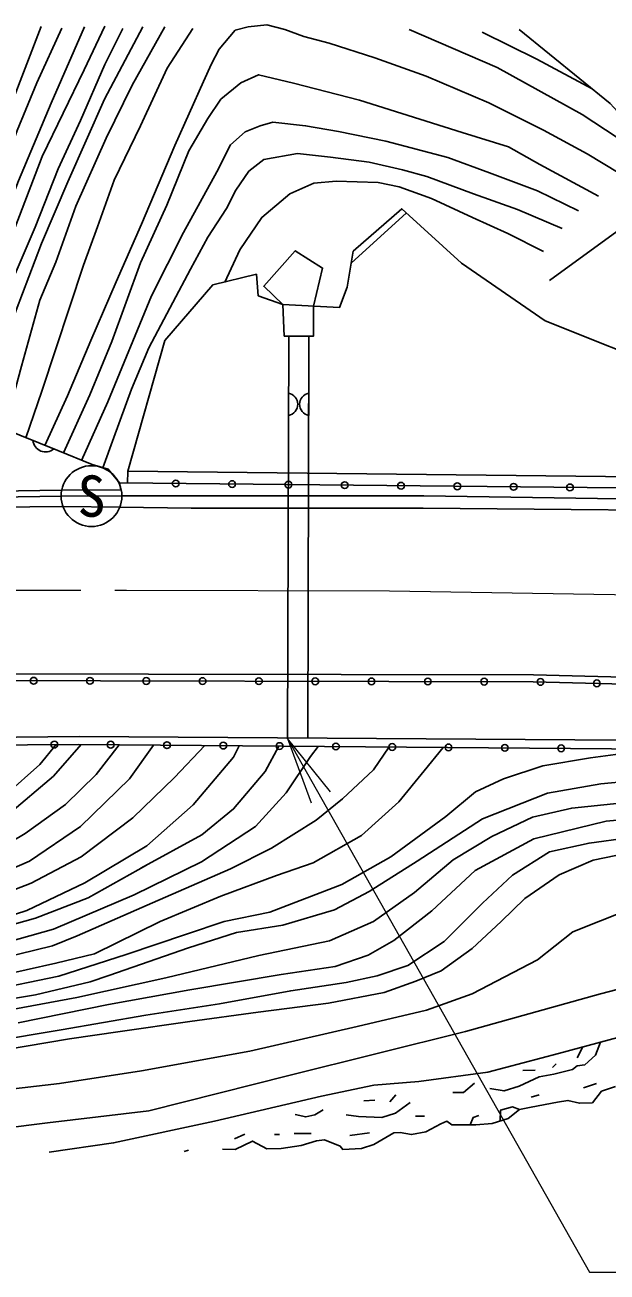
# Model space of a CAD drawing. Units: millimetres at full size, sheet at 1:1000; details may follow other scales. Extents: x 40000 to 680000, y 20000 to 380000.
# Drawn here: x 487644 to 513486, y 254907 to 310263 of the extents above; entities that cross this region are included whole.
import ezdxf
from ezdxf.enums import TextEntityAlignment as Align

# ---------------------------------------------------------------- set-up
doc = ezdxf.new("R2010")
doc.units = ezdxf.units.MM
doc.header["$LTSCALE"] = 1000
doc.linetypes.add('CHAIN', pattern=[18.5, 12, -1.5, 3.5, -1.5])
for name, color, linetype, lineweight in [('M-BGD', 7, 'Continuous', 25), ('M-BGD-EXST', 7, 'Continuous', 25), ('M-BMK', 2, 'CHAIN', 13), ('M-STR-HTXT', 7, 'Continuous', 13)]:
    doc.layers.add(name, color=color, linetype=linetype, lineweight=lineweight)
doc.styles.add('ＭＳ ゴシック', font='')
doc.styles.get('ＭＳ ゴシック').set_extended_font_data('MS Gothic')

# ---------------------------------------------------------------- blocks, each defined once
blk = doc.blocks.new('open_arrow')
at = {"color": 0, "linetype": 'Continuous', "lineweight": -2}
blk.add_lwpolyline([(7.5, 1.25), (0, 0), (7.5, -1.25)], dxfattribs=at)

msp = doc.modelspace()

# ---------------------------------------------------------------- linework, layer by layer
at = {"layer": 'M-BGD'}
for p, q in [((504578, 301919), (502129, 299689)), ((514575, 301573), (510936, 298926)), ((499353, 296451), (499303, 278586)), ((500253, 296448), (500203, 278583)), ((499346, 293920), (499346, 292929)), ((500245, 293920), (500245, 292929)), ((492206, 290451), (522330, 290129)), ((458062, 289193), (489274, 289612)), ((458094, 288921), (489249, 289340)), ((489249, 289340), (491949, 289355)), ((458024, 288476), (489329, 288891)), ((491858, 288864), (489329, 288891)), ((512154, 264414), (512412, 264903)), ((511057, 263985), (511224, 264152)), ((509745, 263853), (510294, 263865)), ((512443, 263079), (513016, 263282)), ((502682, 262506), (503171, 262541)), ((503850, 262470), (504113, 262768)), ((510115, 262673), (510472, 262769)), ((504984, 261826), (505377, 261826)), ((496951, 260824), (497404, 261027)), ((498728, 261015), (498943, 261015)), ((499599, 261051), (500350, 261051)), ((502060, 260967), (502943, 261086)), ((494708, 260264), (494899, 260311))]:
    msp.add_line(p, q, dxfattribs=at)
for points in [[(482639, 295606), (483714, 297874), (484594, 300206), (486129, 304358), (486951, 306492), (487729, 308538), (488363, 310195)], [(489284, 310113), (488179, 307699), (487299, 305572), (486521, 303465), (485782, 301762), (484923, 299225), (483838, 296709), (483236, 295282)], [(490285, 310184), (488809, 306798), (487354, 303349), (486149, 300213), (484962, 297547), (483897, 294924)], [(484326, 294691), (484596, 294923), (485483, 297019), (486632, 299775), (488403, 304417), (490267, 308269), (491192, 310203)], [(491997, 310104), (491188, 308507), (490105, 306027), (489119, 303883), (488099, 301283), (486981, 298700), (486100, 296573), (484865, 293075)], [(485816, 292692), (486379, 294902), (487257, 297601), (488372, 300557), (489553, 303306), (491182, 306969), (492875, 310183)], [(493861, 310183), (492404, 307591), (491247, 305234), (489896, 302214), (489017, 299729), (488308, 298052), (487494, 295117), (486743, 292320)], [(487685, 291941), (488391, 294012), (490239, 299599), (490866, 301305), (491600, 303377), (492769, 305780), (493957, 308349), (495102, 310098)], [(488527, 291602), (489536, 293804), (490570, 296251), (491693, 298855), (492815, 301415), (494291, 304905), (495564, 307756), (495921, 308531), (496273, 309192), (496977, 310028), (497552, 310175), (498378, 310263), (499182, 310065), (500029, 309757), (501152, 309460), (503171, 308808), (505450, 307983), (508235, 306806), (510671, 305591), (512598, 304535), (514018, 303688), (514822, 303137)], [(504699, 310061), (508611, 308373), (512383, 306291), (513934, 305273)], [(530290, 289890), (529661, 290640), (528746, 291189), (527871, 291392), (526489, 291514), (522520, 295180), (519591, 299265), (516070, 304108), (513630, 306770), (509583, 310063)], [(507940, 309946), (510370, 308743), (512825, 307425)], [(513103, 302656), (510496, 304075), (509105, 304848), (507056, 305494), (502490, 306919), (499573, 307675), (498014, 308054), (497234, 307698), (496343, 306963), (495764, 306117), (494918, 304670), (493938, 302266), (492776, 299701), (491507, 296206), (490527, 293847), (489357, 291266)], [(490162, 290937), (491321, 293539), (493263, 298240), (494690, 301048), (496160, 303738), (496776, 304945), (497423, 305512), (498081, 305785), (498649, 305943), (500102, 305785), (501559, 305535), (503659, 305104), (506415, 304382), (508261, 303698), (510404, 302901), (512216, 302012)], [(511486, 301226), (509515, 302069), (507555, 302764), (505492, 303539), (504406, 303836), (502919, 304179), (501214, 304396), (499738, 304556), (498251, 304293), (497584, 303777), (497001, 302931), (496589, 302119), (495764, 300836), (494997, 299429), (494208, 297943), (493142, 295938), (492374, 294094), (491584, 291944), (491108, 290610)], [(496511, 298849), (497183, 300283), (498159, 301717), (499399, 302773), (500467, 303233), (501455, 303324), (503327, 303267), (504252, 303072), (505699, 302555), (507513, 301717), (509075, 301006), (510660, 300214)], [(523170, 289079), (522591, 289907), (520629, 291570), (516521, 294814), (510744, 297132), (507018, 299688), (504372, 302107), (502217, 300217), (501952, 298630), (501612, 297723), (499099, 297848), (497999, 298246), (497923, 299194), (495982, 298720), (493857, 296255), (492206, 290451), (492199, 289931)], [(484865, 293075), (489097, 291373), (490626, 290747), (491346, 290543), (491840, 289935)], [(489274, 289612), (491895, 289629), (491840, 289935)], [(491840, 289935), (517056, 289681), (528959, 289307), (529722, 289287)], [(491949, 289355), (495004, 289367), (505347, 289361), (521752, 289114), (529661, 288918)], [(491858, 288864), (495024, 288813), (505317, 288808), (521758, 288664), (529753, 288394)], [(573002, 279171), (543374, 280560), (510214, 281410), (484581, 281459), (455387, 281019), (393469, 280101), (387782, 280028)], [(572988, 278871), (543363, 280260), (510210, 281110), (484583, 281159), (455391, 280719), (393474, 279801), (387786, 279728)], [(387814, 277390), (399870, 277497), (412149, 277760), (434135, 278026), (452510, 278290), (469185, 278455), (490051, 278686), (520865, 278470), (546308, 277701), (562730, 276905), (572830, 276282)], [(498914, 278255), (498311, 277118), (496906, 275463), (495501, 274309), (492791, 272829), (493042, 272967), (490451, 271520), (488117, 270617), (484479, 269589), (481041, 269088), (478524, 268809), (475362, 268684), (471548, 268583), (467634, 268659), (463736, 268935), (460549, 269261), (458489, 269634), (456065, 270024), (453282, 270553), (450171, 271321), (446752, 272394), (443113, 273766), (438565, 275498)], [(438763, 277775), (440666, 276736), (443013, 275785), (445743, 274698), (448288, 273822), (450257, 273213), (452444, 272459), (454581, 271854), (457391, 271310), (460233, 270804), (463210, 270520), (465712, 270209), (469035, 270160), (471918, 270295), (475081, 270493), (477502, 270715), (480077, 270875), (482758, 271233), (485192, 271999), (487853, 273151), (490114, 274682), (492291, 276798), (493354, 278300)], [(439485, 275722), (443269, 274206), (445805, 273322), (448327, 272401), (450216, 271839), (453487, 270783), (456057, 270307), (457899, 269948), (459958, 269676), (462613, 269336), (464945, 269149), (467055, 269166), (469618, 269012), (473090, 268995), (475660, 269131), (479098, 269335), (482050, 269642), (484790, 270016), (487735, 270951), (490309, 272179), (493049, 273829), (495108, 275649), (496899, 277766), (497151, 278269)], [(495627, 278281), (494280, 276860), (492427, 275070), (490141, 273341), (487926, 272164), (485801, 271349), (484615, 270941), (482276, 270457), (479793, 270173), (477161, 269926), (475450, 269702), (472918, 269665), (469261, 269752), (466725, 269925), (463599, 270024), (461054, 270308), (458353, 270778), (455475, 271272), (452324, 271889), (450119, 272495), (447809, 273249), (445276, 274162), (442407, 275338), (439615, 276586)], [(491820, 278312), (490807, 276996), (489448, 275662), (487656, 274366), (486318, 273584), (484564, 272806), (482772, 272189), (479906, 271596), (477468, 271260), (474886, 270877), (473030, 270728), (470176, 270641), (467705, 270604), (466096, 270752), (463255, 271135), (461916, 271321), (459470, 271666), (456897, 272112), (453784, 272866), (450802, 273694), (447021, 274966), (444681, 275921), (442099, 277057), (440752, 277793)], [(442285, 277808), (443830, 276933), (446078, 276068), (447487, 275488), (449579, 274708), (452038, 273979), (454249, 273337), (456300, 272794), (458826, 272137), (461890, 271545), (464385, 271285), (467394, 271097), (470532, 270862), (472879, 270998), (475120, 271221), (478492, 271937), (482104, 272902), (484896, 274051), (486889, 275204), (488915, 276920), (490140, 278326)], [(489037, 278320), (488302, 277431), (486806, 276107), (485396, 275164), (484093, 274400), (482070, 273494), (480243, 272905), (478327, 272377), (476415, 271972), (474453, 271837), (471924, 271665), (468847, 271640), (466108, 271652), (463497, 271970), (460812, 272301), (458429, 272804), (455855, 273453), (453374, 274068), (450996, 274840), (449239, 275492), (447364, 276252), (445770, 276987), (444544, 277489), (444176, 277825)], [(476450, 278241), (490028, 278327), (520970, 278077), (546321, 277326), (562754, 276519), (572812, 275992)], [(485277, 269111), (488909, 270134), (492496, 271646), (495476, 273116), (497884, 274691), (499239, 276174), (500328, 277788), (500660, 278241)], [(485978, 267392), (489145, 268046), (492142, 269001), (494820, 269906), (496495, 270468), (498510, 270887), (501719, 272106), (503892, 273335), (506331, 275131), (507640, 276230), (508883, 276793), (510641, 277371), (512748, 277725), (514750, 277999)], [(486361, 268022), (489016, 268612), (490730, 269034), (493646, 270465), (496336, 271594), (498817, 272515), (500441, 273064), (502592, 274281), (504242, 275777), (505370, 277150), (506215, 278196)], [(503819, 278215), (503116, 277200), (501735, 275909), (500571, 274963), (498585, 273719), (496769, 272798), (493303, 271303), (489961, 269830), (488861, 269382), (486636, 268845)], [(516977, 276936), (513216, 276577), (510845, 276165), (507961, 275023), (505061, 273148), (502921, 271793), (501389, 270980), (499090, 270302), (497043, 269983), (494912, 269303), (491364, 268068), (490536, 267787), (488117, 267216), (484635, 266632)], [(485939, 266358), (489949, 267098), (493898, 267967), (498034, 268958), (501163, 269615), (503113, 270471), (504943, 271756), (506661, 273208), (508371, 274246), (510173, 275098), (511920, 275503), (514057, 275726)], [(515919, 275137), (513446, 274914), (510228, 274131), (507629, 272735), (505701, 270948), (504020, 269631), (502874, 268975), (501421, 268472), (499018, 268109), (494960, 267434), (491356, 266778), (487346, 265968)], [(486152, 265143), (489253, 265659), (493004, 266303), (496287, 266819), (499444, 267392), (501897, 267757), (503280, 268050), (504635, 268511), (506256, 269586), (507950, 271281), (509291, 272524), (510926, 273557), (512686, 273948), (514421, 274188)], [(515387, 273704), (512866, 273197), (511353, 272535), (509832, 271493), (508790, 270466), (507495, 269270), (506115, 268271), (505003, 267821), (503587, 267323), (501123, 266844), (497998, 266436), (494971, 266028), (491873, 265578), (489626, 265264), (485853, 264617)], [(485851, 262898), (489174, 263278), (492820, 263841), (497628, 264715), (502387, 265813), (505464, 266533), (507505, 267251), (510405, 268771), (511960, 270002), (514424, 270987)], [(438523, 261415), (441157, 261242), (444594, 261233), (450098, 261551), (451887, 261772), (457557, 261703), (461919, 261509), (464809, 261288), (467105, 260956), (471148, 261031), (473869, 260809), (477034, 260753), (481587, 260864), (484518, 261011), (488643, 261527), (493139, 262066), (499354, 263626), (507205, 265586), (513192, 267263), (517053, 268270)], [(515830, 265826), (511323, 264609), (508198, 263780), (505129, 263367), (503131, 263196), (500810, 262707), (496059, 261611), (491577, 260637), (488726, 260223)], [(508279, 263061), (508912, 262946), (509590, 263164), (510476, 263578), (511120, 263693), (511959, 263900), (512154, 264061), (512502, 264109), (512973, 264534), (513197, 265115)], [(496408, 260362), (496974, 260351), (497744, 260724), (498378, 260373), (499012, 260396), (499907, 260520), (500586, 260735), (500937, 260769), (501639, 260498), (501753, 260351), (502579, 260396), (503134, 260566), (504017, 261086), (504303, 261098), (504801, 261008), (505447, 261132), (506103, 261483), (506375, 261608), (506602, 261438), (507655, 261438), (508382, 261495), (509095, 261721), (509594, 262117), (510114, 262219), (511292, 262445), (511745, 262525), (512258, 262401), (512836, 262412), (513243, 262933), (513855, 263148)], [(506635, 262877), (507107, 262877), (507601, 263291)], [(501904, 261887), (502456, 261807), (503491, 261761), (504101, 261956), (504744, 262427)], [(499639, 261899), (500110, 261795), (500513, 261887), (500881, 262106)], [(507801, 261851), (507538, 261767), (507407, 261438)], [(508739, 261608), (508755, 262089), (509292, 262244), (509594, 262117)]]:
    msp.add_lwpolyline(points, dxfattribs=at)
msp.add_lwpolyline([(500451, 297781), (500859, 299474), (499643, 300238), (498247, 298664), (499099, 297848), (499152, 296450), (500455, 296450)], close=True, dxfattribs=at)
for centre in [(494340, 289910), (496840, 289884), (499340, 289859), (501840, 289834), (504340, 289809), (506839, 289784), (509339, 289759), (511839, 289734), (488031, 281153), (490531, 281148), (493031, 281143), (495531, 281138), (498031, 281133), (500531, 281128), (503031, 281124), (505531, 281119), (508031, 281114), (510531, 281101), (513030, 281037), (488950, 278320), (491450, 278315), (493950, 278295), (496450, 278275), (498949, 278255), (501449, 278234), (503949, 278214), (506449, 278194), (508949, 278174), (511449, 278154)]:
    msp.add_circle(centre, 150, dxfattribs=at)
for centre, radius, start, end in [((499249, 293425), 505, 281.1709, 78.8291), ((500343, 293424), 505, 101.1709, 258.8291), ((488560, 291876), 567, 186.1645, 310.0195)]:
    msp.add_arc(centre, radius, start, end, dxfattribs=at)
at = {"layer": 'M-BGD-EXST'}
msp.add_circle((490599, 289350), 1350, dxfattribs=at)
at = {"layer": 'M-BMK'}
msp.add_lwpolyline([(273025, 282056), (373064, 283555), (473128, 285148), (492157, 285180), (503825, 285138), (524088, 284818), (539120, 284392), (553341, 283645), (560907, 283484), (569119, 283055), (573042, 282680)], dxfattribs=at)
at = {"layer": 'M-STR-HTXT'}
msp.add_lwpolyline([(499303, 278586), (512705, 254907), (550442, 254907)], dxfattribs=at)

# ---------------------------------------------------------------- block references
at = {"layer": 'M-STR-HTXT', "xscale": 400, "yscale": 400, "rotation": 299.5}
msp.add_blockref('open_arrow', (499303, 278586), dxfattribs=at)

# ---------------------------------------------------------------- texts
at = {"layer": 'M-BGD-EXST', "style": 'ＭＳ ゴシック'}
msp.add_text('S', height=1833, dxfattribs=at).set_placement((490599, 289350), align=Align.MIDDLE_CENTER)

doc.saveas('drawing.dxf')
